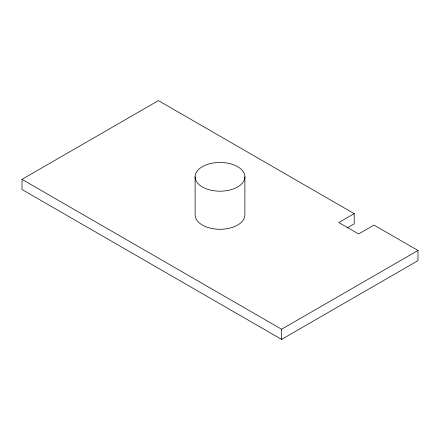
<?xml version="1.0" encoding="UTF-8"?>
<svg xmlns="http://www.w3.org/2000/svg" width="440" height="440" viewBox="0 0 440 440"><rect width="100%" height="100%" fill="white"/><g stroke="black" fill="none" stroke-linecap="round" stroke-linejoin="round"><path stroke-width="0.66" d="M354.2 213.648L338.8 222.541L358.6 233.97L374 225.082L418 250.481L418 260.645L281.6 339.394L22 189.519L22 179.355L158.4 100.606L354.2 213.648L354.2 223.812L347.094 227.915M22 179.355L281.6 329.236L418 250.481M281.6 329.236L281.6 339.394M244.888 176.814A24.888 14.372 0 0 1 207.554 189.261A24.888 14.372 0 0 1 207.554 164.368A24.888 14.372 0 0 1 244.888 176.814L244.888 214.918A24.888 14.372 0 0 1 220 229.29A24.888 14.372 0 0 1 195.113 214.918L195.113 176.814"/></g></svg>
